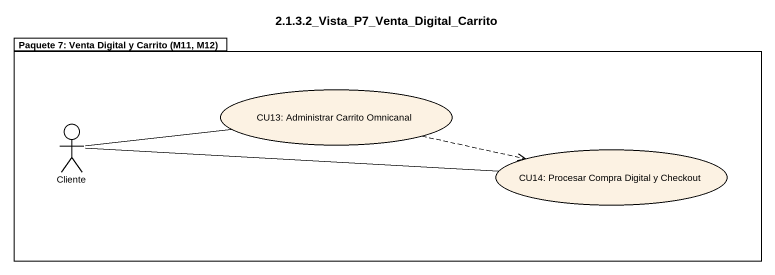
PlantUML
@startuml
title 2.1.3.2_Vista_P7_Venta_Digital_Carrito
package "Paquete 7: Venta Digital y Carrito (M11, M12)" as Paquete_7_Venta_Digital_y {
  usecase "CU13: Administrar Carrito Omnicanal" as CU13_Administrar_Carrito
  actor Cliente
  usecase "CU14: Procesar Compra Digital y Checkout" as CU14_Procesar_Compra
}
CU13_Administrar_Carrito .right.> CU14_Procesar_Compra
Cliente -right- CU13_Administrar_Carrito
Cliente -right- CU14_Procesar_Compra
@enduml
